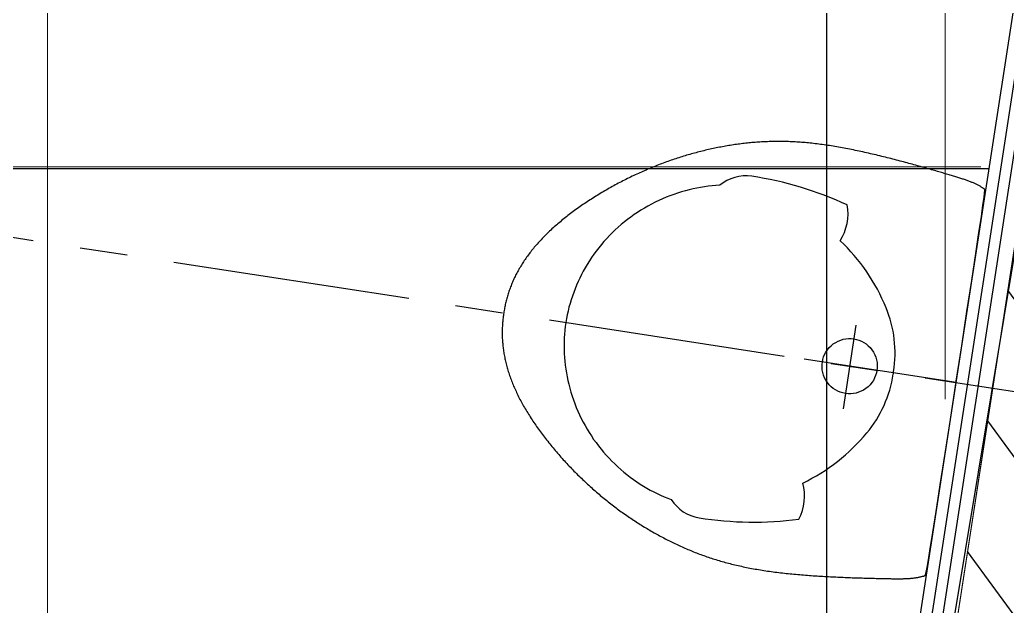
# Model space of a CAD drawing. Header units: millimetres. Extents: x 263321 to 2483465, y 33647 to 614421.
# Drawn here: x 2414509 to 2415169, y 399144 to 399536 of the extents above; entities that cross this region are included whole.
import ezdxf

# ---------------------------------------------------------------- set-up
doc = ezdxf.new("R2010")
doc.units = ezdxf.units.MM
doc.linetypes.add('CENTER', pattern=[50.8, 31.75, -6.35, 6.35, -6.35])
for name, color, linetype in [('A-PLAN-CL', 8, 'CENTER'), ('A-PLAN-HATCH2', 8, 'Continuous'), ('A-PLAN-PLASTER', 67, 'Continuous'), ('A-PLAN-SANITARY FIXTURES', 35, 'Continuous'), ('A-PLAN-TILE', 32, 'Continuous'), ('CEILING TOA', 250, 'Continuous'), ('TOA-FC-MODULAR', 7, 'Continuous')]:
    doc.layers.add(name, color=color, linetype=linetype)
for name, color, linetype, lineweight in [('A-PLAN-THIN', 251, 'Continuous', 15), ('TOA-FL-CPT-1', 8, 'Continuous', 5), ('TOA-FL-TILE-4', 8, 'Continuous', 5)]:
    doc.layers.add(name, color=color, linetype=linetype, lineweight=lineweight)

# ---------------------------------------------------------------- blocks, each defined once
blk = doc.blocks.new('A$C54621FCA')
at = {"layer": 'A-PLAN-SANITARY FIXTURES'}
for p, q in [((53.52, 283.8, 0), (54.71, 283.93, 0)), ((54.71, 283.93, 0), (55.92, 284.07, 0)), ((55.92, 284.07, 0), (57.13, 284.2, 0)), ((57.13, 284.2, 0), (58.35, 284.33, 0)), ((58.35, 284.33, 0), (59.58, 284.46, 0)), ((59.58, 284.46, 0), (60.81, 284.59, 0)), ((60.81, 284.59, 0), (62.05, 284.72, 0)), ((62.05, 284.72, 0), (63.3, 284.85, 0)), ((63.3, 284.85, 0), (64.55, 284.97, 0)), ((64.55, 284.97, 0), (65.81, 285.1, 0)), ((65.81, 285.1, 0), (67.07, 285.22, 0)), ((67.07, 285.22, 0), (68.34, 285.34, 0)), ((68.34, 285.34, 0), (69.61, 285.46, 0)), ((69.61, 285.46, 0), (70.89, 285.57, 0)), ((70.89, 285.57, 0), (72.16, 285.69, 0)), ((72.16, 285.69, 0), (73.45, 285.8, 0)), ((73.45, 285.8, 0), (74.73, 285.91, 0)), ((74.73, 285.91, 0), (76.02, 286.01, 0)), ((76.02, 286.01, 0), (77.31, 286.12, 0)), ((77.31, 286.12, 0), (78.6, 286.22, 0)), ((78.6, 286.22, 0), (79.89, 286.31, 0)), ((79.89, 286.31, 0), (81.18, 286.41, 0)), ((81.18, 286.41, 0), (82.47, 286.5, 0)), ((82.47, 286.5, 0), (83.76, 286.59, 0)), ((83.76, 286.59, 0), (85.05, 286.67, 0)), ((85.05, 286.67, 0), (86.34, 286.75, 0)), ((86.34, 286.75, 0), (87.63, 286.83, 0)), ((87.63, 286.83, 0), (88.92, 286.91, 0)), ((88.92, 286.91, 0), (90.2, 286.97, 0)), ((90.2, 286.97, 0), (91.49, 287.04, 0)), ((91.49, 287.04, 0), (92.77, 287.1, 0)), ((92.77, 287.1, 0), (94.04, 287.16, 0)), ((94.04, 287.16, 0), (95.31, 287.21, 0)), ((95.31, 287.21, 0), (96.58, 287.26, 0)), ((96.58, 287.26, 0), (97.85, 287.3, 0)), ((97.85, 287.3, 0), (99.11, 287.34, 0)), ((99.11, 287.34, 0), (100.36, 287.38, 0)), ((100.36, 287.38, 0), (101.61, 287.4, 0)), ((101.61, 287.4, 0), (102.86, 287.43, 0)), ((102.86, 287.43, 0), (104.09, 287.45, 0)), ((104.09, 287.45, 0), (105.33, 287.46, 0)), ((105.33, 287.46, 0), (106.55, 287.47, 0)), ((106.55, 287.47, 0), (107.77, 287.47, 0)), ((107.77, 287.47, 0), (108.98, 287.47, 0)), ((108.98, 287.47, 0), (110.19, 287.46, 0)), ((110.19, 287.46, 0), (111.39, 287.45, 0)), ((111.39, 287.45, 0), (112.59, 287.43, 0)), ((112.59, 287.43, 0), (113.77, 287.4, 0)), ((113.77, 287.4, 0), (114.95, 287.37, 0)), ((114.95, 287.37, 0), (116.13, 287.34, 0)), ((116.13, 287.34, 0), (117.3, 287.3, 0)), ((117.3, 287.3, 0), (118.46, 287.25, 0)), ((118.46, 287.25, 0), (119.62, 287.2, 0)), ((119.62, 287.2, 0), (120.77, 287.14, 0)), ((120.77, 287.14, 0), (121.91, 287.08, 0)), ((121.91, 287.08, 0), (123.05, 287.01, 0)), ((123.05, 287.01, 0), (124.19, 286.94, 0)), ((124.19, 286.94, 0), (125.32, 286.86, 0)), ((125.32, 286.86, 0), (126.44, 286.78, 0)), ((126.44, 286.78, 0), (127.56, 286.69, 0)), ((127.56, 286.69, 0), (128.67, 286.59, 0)), ((128.67, 286.59, 0), (129.78, 286.49, 0)), ((129.78, 286.49, 0), (130.88, 286.39, 0)), ((130.88, 286.39, 0), (131.98, 286.28, 0)), ((131.98, 286.28, 0), (133.07, 286.16, 0)), ((133.07, 286.16, 0), (134.16, 286.04, 0)), ((134.16, 286.04, 0), (135.25, 285.91, 0)), ((135.25, 285.91, 0), (136.33, 285.78, 0)), ((136.33, 285.78, 0), (137.41, 285.64, 0)), ((137.41, 285.64, 0), (138.48, 285.5, 0)), ((138.48, 285.5, 0), (139.55, 285.35, 0)), ((139.55, 285.35, 0), (140.61, 285.2, 0)), ((140.61, 285.2, 0), (141.67, 285.04, 0)), ((141.67, 285.04, 0), (142.73, 284.88, 0)), ((142.73, 284.88, 0), (143.79, 284.71, 0)), ((143.79, 284.71, 0), (144.84, 284.53, 0)), ((144.84, 284.53, 0), (145.88, 284.35, 0)), ((145.88, 284.35, 0), (146.93, 284.17, 0)), ((146.93, 284.17, 0), (147.97, 283.98, 0)), ((147.97, 283.98, 0), (149.01, 283.78, 0)), ((7.9, 277.15, 0), (8.4, 277.29, 0)), ((8.4, 277.29, 0), (8.91, 277.43, 0)), ((8.91, 277.43, 0), (9.42, 277.56, 0)), ((9.42, 277.56, 0), (9.94, 277.69, 0)), ((9.94, 277.69, 0), (10.48, 277.81, 0)), ((10.48, 277.81, 0), (11.02, 277.93, 0)), ((11.02, 277.93, 0), (11.56, 278.05, 0)), ((11.56, 278.05, 0), (12.12, 278.17, 0)), ((12.12, 278.17, 0), (12.69, 278.29, 0)), ((12.69, 278.29, 0), (13.27, 278.4, 0)), ((13.27, 278.4, 0), (13.86, 278.52, 0)), ((13.86, 278.52, 0), (14.46, 278.63, 0)), ((14.46, 278.63, 0), (15.07, 278.74, 0)), ((15.07, 278.74, 0), (15.69, 278.85, 0)), ((15.69, 278.85, 0), (16.33, 278.95, 0)), ((16.33, 278.95, 0), (16.97, 279.06, 0)), ((16.97, 279.06, 0), (17.63, 279.17, 0)), ((17.63, 279.17, 0), (18.3, 279.27, 0)), ((18.3, 279.27, 0), (18.99, 279.38, 0)), ((18.99, 279.38, 0), (19.68, 279.48, 0)), ((19.68, 279.48, 0), (20.4, 279.59, 0)), ((20.4, 279.59, 0), (21.12, 279.69, 0)), ((21.12, 279.69, 0), (21.86, 279.8, 0)), ((21.86, 279.8, 0), (22.62, 279.9, 0)), ((22.62, 279.9, 0), (23.39, 280.01, 0)), ((23.39, 280.01, 0), (24.17, 280.12, 0)), ((24.17, 280.12, 0), (24.97, 280.23, 0)), ((24.97, 280.23, 0), (25.79, 280.34, 0)), ((25.79, 280.34, 0), (26.62, 280.45, 0)), ((26.62, 280.45, 0), (27.47, 280.56, 0)), ((27.47, 280.56, 0), (28.33, 280.68, 0)), ((28.33, 280.68, 0), (29.22, 280.79, 0)), ((29.22, 280.79, 0), (30.11, 280.91, 0)), ((30.11, 280.91, 0), (31.03, 281.03, 0)), ((31.03, 281.03, 0), (31.96, 281.15, 0)), ((31.96, 281.15, 0), (32.91, 281.28, 0)), ((32.91, 281.28, 0), (33.87, 281.4, 0)), ((33.87, 281.4, 0), (34.85, 281.53, 0)), ((34.85, 281.53, 0), (35.84, 281.65, 0)), ((35.84, 281.65, 0), (36.85, 281.78, 0)), ((36.85, 281.78, 0), (37.87, 281.91, 0)), ((37.87, 281.91, 0), (38.91, 282.04, 0)), ((38.91, 282.04, 0), (39.96, 282.18, 0)), ((39.96, 282.18, 0), (41.03, 282.31, 0)), ((41.03, 282.31, 0), (42.1, 282.44, 0)), ((42.1, 282.44, 0), (43.19, 282.58, 0)), ((43.19, 282.58, 0), (44.3, 282.71, 0)), ((44.3, 282.71, 0), (45.41, 282.85, 0)), ((45.41, 282.85, 0), (46.54, 282.98, 0)), ((46.54, 282.98, 0), (47.67, 283.12, 0)), ((47.67, 283.12, 0), (48.82, 283.26, 0)), ((48.82, 283.26, 0), (49.98, 283.39, 0)), ((49.98, 283.39, 0), (51.15, 283.53, 0)), ((51.15, 283.53, 0), (52.33, 283.66, 0)), ((52.33, 283.66, 0), (53.52, 283.8, 0)), ((149.01, 283.78, 0), (150.04, 283.58, 0)), ((150.04, 283.58, 0), (151.07, 283.38, 0)), ((151.07, 283.38, 0), (152.1, 283.16, 0)), ((152.1, 283.16, 0), (153.13, 282.95, 0)), ((153.13, 282.95, 0), (154.16, 282.73, 0)), ((154.16, 282.73, 0), (155.18, 282.5, 0)), ((155.18, 282.5, 0), (156.2, 282.27, 0)), ((156.2, 282.27, 0), (157.22, 282.03, 0)), ((157.22, 282.03, 0), (158.23, 281.79, 0)), ((158.23, 281.79, 0), (159.25, 281.54, 0)), ((159.25, 281.54, 0), (160.26, 281.29, 0)), ((160.26, 281.29, 0), (161.27, 281.03, 0)), ((161.27, 281.03, 0), (162.28, 280.77, 0)), ((162.28, 280.77, 0), (163.29, 280.5, 0)), ((163.29, 280.5, 0), (164.29, 280.22, 0)), ((164.29, 280.22, 0), (165.3, 279.95, 0)), ((165.3, 279.95, 0), (166.3, 279.66, 0)), ((166.3, 279.66, 0), (167.31, 279.37, 0)), ((167.31, 279.37, 0), (168.31, 279.08, 0)), ((168.31, 279.08, 0), (169.31, 278.78, 0)), ((169.31, 278.78, 0), (170.31, 278.48, 0)), ((170.31, 278.48, 0), (171.31, 278.17, 0)), ((171.31, 278.17, 0), (172.31, 277.85, 0)), ((172.31, 277.85, 0), (173.31, 277.53, 0)), ((173.31, 277.53, 0), (174.31, 277.21, 0)), ((0.37, 268.86, 0), (0.5, 272.05, 0)), ((0.5, 272.05, 0), (0.66, 273.73, 0)), ((0.66, 273.73, 0), (0.85, 274.41, 0)), ((0.85, 274.41, 0), (1.09, 274.61, 0)), ((1.09, 274.61, 0), (1.36, 274.74, 0)), ((1.36, 274.74, 0), (1.68, 274.88, 0)), ((1.68, 274.88, 0), (2.03, 275.04, 0)), ((2.03, 275.04, 0), (2.41, 275.2, 0)), ((2.41, 275.2, 0), (2.82, 275.38, 0)), ((2.82, 275.38, 0), (3.24, 275.55, 0)), ((3.24, 275.55, 0), (3.68, 275.73, 0)), ((3.68, 275.73, 0), (4.13, 275.91, 0)), ((4.13, 275.91, 0), (4.58, 276.08, 0)), ((4.58, 276.08, 0), (5.04, 276.25, 0)), ((5.04, 276.25, 0), (5.5, 276.41, 0)), ((5.5, 276.41, 0), (5.97, 276.56, 0)), ((5.97, 276.56, 0), (6.44, 276.72, 0)), ((6.44, 276.72, 0), (6.92, 276.87, 0)), ((6.92, 276.87, 0), (7.41, 277.01, 0)), ((7.41, 277.01, 0), (7.9, 277.15, 0)), ((174.31, 277.21, 0), (175.3, 276.88, 0)), ((175.3, 276.88, 0), (176.3, 276.54, 0)), ((176.3, 276.54, 0), (177.3, 276.2, 0)), ((177.3, 276.2, 0), (178.3, 275.86, 0)), ((178.3, 275.86, 0), (179.29, 275.51, 0)), ((179.29, 275.51, 0), (180.29, 275.16, 0)), ((180.29, 275.16, 0), (181.29, 274.8, 0)), ((181.29, 274.8, 0), (182.28, 274.43, 0)), ((182.28, 274.43, 0), (183.28, 274.06, 0)), ((183.28, 274.06, 0), (184.27, 273.68, 0)), ((184.27, 273.68, 0), (185.27, 273.3, 0)), ((185.27, 273.3, 0), (186.26, 272.92, 0)), ((186.26, 272.92, 0), (187.26, 272.53, 0)), ((187.26, 272.53, 0), (188.25, 272.13, 0)), ((188.25, 272.13, 0), (189.25, 271.73, 0)), ((189.25, 271.73, 0), (190.24, 271.33, 0)), ((190.24, 271.33, 0), (191.23, 270.92, 0)), ((191.23, 270.92, 0), (192.22, 270.5, 0)), ((0.27, 263.67, 0), (0.37, 268.86, 0)), ((192.22, 270.5, 0), (193.21, 270.08, 0)), ((193.21, 270.08, 0), (194.2, 269.65, 0)), ((194.2, 269.65, 0), (195.19, 269.22, 0)), ((195.19, 269.22, 0), (196.18, 268.78, 0)), ((196.18, 268.78, 0), (197.17, 268.34, 0)), ((197.17, 268.34, 0), (198.16, 267.9, 0)), ((198.16, 267.9, 0), (199.15, 267.44, 0)), ((199.15, 267.44, 0), (200.14, 266.99, 0)), ((200.14, 266.99, 0), (201.12, 266.52, 0)), ((201.12, 266.52, 0), (202.11, 266.06, 0)), ((202.11, 266.06, 0), (203.09, 265.58, 0)), ((203.09, 265.58, 0), (204.08, 265.11, 0)), ((204.08, 265.11, 0), (205.06, 264.62, 0)), ((205.06, 264.62, 0), (206.04, 264.14, 0)), ((206.04, 264.14, 0), (207.02, 263.64, 0)), ((0.19, 255.96, 0), (0.27, 263.67, 0)), ((207.02, 263.64, 0), (208, 263.14, 0)), ((208, 263.14, 0), (208.98, 262.64, 0)), ((208.98, 262.64, 0), (209.96, 262.13, 0)), ((209.96, 262.13, 0), (210.94, 261.62, 0)), ((210.94, 261.62, 0), (211.91, 261.1, 0)), ((211.91, 261.1, 0), (212.89, 260.58, 0)), ((212.89, 260.58, 0), (213.86, 260.05, 0)), ((213.86, 260.05, 0), (214.84, 259.51, 0)), ((214.84, 259.51, 0), (215.81, 258.97, 0)), ((215.81, 258.97, 0), (216.78, 258.43, 0)), ((216.78, 258.43, 0), (217.75, 257.88, 0)), ((217.75, 257.88, 0), (218.72, 257.32, 0)), ((0.13, 245.22, 0), (0.19, 255.96, 0)), ((218.72, 257.32, 0), (219.69, 256.76, 0)), ((219.69, 256.76, 0), (220.66, 256.2, 0)), ((220.66, 256.2, 0), (221.62, 255.63, 0)), ((221.62, 255.63, 0), (222.59, 255.05, 0)), ((222.59, 255.05, 0), (223.55, 254.47, 0)), ((223.55, 254.47, 0), (224.51, 253.88, 0)), ((224.51, 253.88, 0), (225.47, 253.29, 0)), ((225.47, 253.29, 0), (226.43, 252.69, 0)), ((226.43, 252.69, 0), (227.39, 252.09, 0)), ((227.39, 252.09, 0), (228.34, 251.48, 0)), ((228.34, 251.48, 0), (229.3, 250.87, 0)), ((229.3, 250.87, 0), (230.25, 250.25, 0)), ((0.08, 230.95, 0), (0.13, 245.22, 0)), ((230.25, 250.25, 0), (231.2, 249.63, 0)), ((231.2, 249.63, 0), (232.15, 249, 0)), ((232.15, 249, 0), (233.1, 248.37, 0)), ((233.1, 248.37, 0), (234.05, 247.73, 0)), ((234.05, 247.73, 0), (235, 247.09, 0)), ((235, 247.09, 0), (235.94, 246.44, 0)), ((235.94, 246.44, 0), (236.88, 245.79, 0)), ((236.88, 245.79, 0), (237.82, 245.13, 0)), ((237.82, 245.13, 0), (238.76, 244.46, 0)), ((238.76, 244.46, 0), (239.7, 243.79, 0)), ((239.7, 243.79, 0), (240.64, 243.12, 0)), ((240.64, 243.12, 0), (241.57, 242.44, 0)), ((241.57, 242.44, 0), (242.5, 241.76, 0)), ((242.5, 241.76, 0), (243.43, 241.07, 0)), ((243.43, 241.07, 0), (244.35, 240.37, 0)), ((244.35, 240.37, 0), (245.27, 239.68, 0)), ((245.27, 239.68, 0), (246.19, 238.98, 0)), ((246.19, 238.98, 0), (247.11, 238.27, 0)), ((247.11, 238.27, 0), (248.02, 237.56, 0)), ((248.02, 237.56, 0), (248.94, 236.84, 0)), ((248.94, 236.84, 0), (249.84, 236.12, 0)), ((249.84, 236.12, 0), (250.75, 235.4, 0)), ((250.75, 235.4, 0), (251.65, 234.67, 0)), ((251.65, 234.67, 0), (252.54, 233.94, 0)), ((252.54, 233.94, 0), (253.44, 233.21, 0)), ((253.44, 233.21, 0), (254.33, 232.47, 0)), ((254.33, 232.47, 0), (255.21, 231.73, 0)), ((255.21, 231.73, 0), (256.09, 230.98, 0)), ((0.05, 212.89, 0), (0.08, 230.95, 0)), ((256.09, 230.98, 0), (256.97, 230.23, 0)), ((256.97, 230.23, 0), (257.84, 229.48, 0)), ((257.84, 229.48, 0), (258.71, 228.72, 0)), ((258.71, 228.72, 0), (259.57, 227.96, 0)), ((259.57, 227.96, 0), (260.43, 227.2, 0)), ((260.43, 227.2, 0), (261.28, 226.44, 0)), ((261.28, 226.44, 0), (262.13, 225.67, 0)), ((262.13, 225.67, 0), (262.97, 224.9, 0)), ((262.97, 224.9, 0), (263.81, 224.12, 0)), ((263.81, 224.12, 0), (264.64, 223.35, 0)), ((264.64, 223.35, 0), (265.47, 222.57, 0)), ((265.47, 222.57, 0), (266.29, 221.78, 0)), ((266.29, 221.78, 0), (267.1, 221, 0)), ((267.1, 221, 0), (267.91, 220.21, 0)), ((267.91, 220.21, 0), (268.71, 219.42, 0)), ((268.71, 219.42, 0), (269.51, 218.63, 0)), ((269.51, 218.63, 0), (270.3, 217.84, 0)), ((270.3, 217.84, 0), (271.08, 217.05, 0)), ((0.02, 191.8, 0), (0.05, 212.89, 0)), ((271.08, 217.05, 0), (271.86, 216.25, 0)), ((271.86, 216.25, 0), (272.63, 215.45, 0)), ((272.63, 215.45, 0), (273.39, 214.65, 0)), ((273.39, 214.65, 0), (274.15, 213.85, 0)), ((274.15, 213.85, 0), (274.89, 213.04, 0)), ((274.89, 213.04, 0), (275.63, 212.24, 0)), ((275.63, 212.24, 0), (276.37, 211.43, 0)), ((276.37, 211.43, 0), (277.09, 210.62, 0)), ((277.09, 210.62, 0), (277.81, 209.81, 0)), ((277.81, 209.81, 0), (278.52, 209, 0)), ((278.52, 209, 0), (279.23, 208.19, 0)), ((279.23, 208.19, 0), (279.92, 207.38, 0)), ((279.92, 207.38, 0), (280.61, 206.56, 0)), ((280.61, 206.56, 0), (281.28, 205.75, 0)), ((281.28, 205.75, 0), (281.95, 204.93, 0)), ((281.95, 204.93, 0), (282.61, 204.12, 0)), ((282.61, 204.12, 0), (283.27, 203.3, 0)), ((283.27, 203.3, 0), (283.91, 202.48, 0)), ((283.91, 202.48, 0), (284.54, 201.66, 0)), ((284.54, 201.66, 0), (285.17, 200.85, 0)), ((285.17, 200.85, 0), (285.78, 200.03, 0)), ((285.78, 200.03, 0), (286.39, 199.21, 0)), ((286.39, 199.21, 0), (286.99, 198.39, 0)), ((286.99, 198.39, 0), (287.58, 197.57, 0)), ((0.01, 168.69, 0), (0.02, 191.8, 0)), ((287.58, 197.57, 0), (288.15, 196.75, 0)), ((288.15, 196.75, 0), (288.72, 195.93, 0)), ((288.72, 195.93, 0), (289.28, 195.12, 0)), ((289.28, 195.12, 0), (289.83, 194.3, 0)), ((289.83, 194.3, 0), (290.37, 193.48, 0)), ((290.37, 193.48, 0), (290.9, 192.66, 0)), ((290.9, 192.66, 0), (291.42, 191.84, 0)), ((291.42, 191.84, 0), (291.93, 191.02, 0)), ((291.93, 191.02, 0), (292.43, 190.21, 0)), ((292.43, 190.21, 0), (292.92, 189.39, 0)), ((292.92, 189.39, 0), (293.4, 188.57, 0)), ((293.4, 188.57, 0), (293.87, 187.75, 0)), ((293.87, 187.75, 0), (294.34, 186.94, 0)), ((294.34, 186.94, 0), (294.79, 186.12, 0)), ((294.79, 186.12, 0), (295.23, 185.3, 0)), ((295.23, 185.3, 0), (295.66, 184.49, 0)), ((295.66, 184.49, 0), (296.09, 183.67, 0)), ((296.09, 183.67, 0), (296.5, 182.85, 0)), ((296.5, 182.85, 0), (296.91, 182.04, 0)), ((296.91, 182.04, 0), (297.3, 181.22, 0)), ((297.3, 181.22, 0), (297.69, 180.4, 0)), ((297.69, 180.4, 0), (298.07, 179.59, 0)), ((298.07, 179.59, 0), (298.44, 178.77, 0)), ((298.44, 178.77, 0), (298.79, 177.96, 0)), ((298.79, 177.96, 0), (299.14, 177.14, 0)), ((299.14, 177.14, 0), (299.48, 176.32, 0)), ((299.48, 176.32, 0), (299.81, 175.51, 0)), ((299.81, 175.51, 0), (300.14, 174.69, 0)), ((300.14, 174.69, 0), (300.45, 173.88, 0)), ((300.45, 173.88, 0), (300.75, 173.06, 0)), ((300.75, 173.06, 0), (301.05, 172.25, 0)), ((301.05, 172.25, 0), (301.33, 171.43, 0)), ((0, 144.58, 0), (0.01, 168.69, 0)), ((71.98, 171.58, 0), (71.98, 114.81, 0)), ((301.33, 171.43, 0), (301.61, 170.62, 0)), ((301.61, 170.62, 0), (301.88, 169.8, 0)), ((301.88, 169.8, 0), (302.14, 168.99, 0)), ((302.14, 168.99, 0), (302.39, 168.17, 0)), ((302.39, 168.17, 0), (302.63, 167.36, 0)), ((302.63, 167.36, 0), (302.86, 166.55, 0)), ((302.86, 166.55, 0), (303.08, 165.73, 0)), ((303.08, 165.73, 0), (303.3, 164.92, 0)), ((303.3, 164.92, 0), (303.5, 164.1, 0)), ((303.5, 164.1, 0), (303.7, 163.29, 0)), ((303.7, 163.29, 0), (303.89, 162.47, 0)), ((303.89, 162.47, 0), (304.07, 161.66, 0)), ((304.07, 161.66, 0), (304.24, 160.85, 0)), ((304.24, 160.85, 0), (304.4, 160.03, 0)), ((304.4, 160.03, 0), (304.55, 159.22, 0)), ((304.55, 159.22, 0), (304.7, 158.4, 0)), ((304.7, 158.4, 0), (304.83, 157.59, 0)), ((304.83, 157.59, 0), (304.96, 156.78, 0)), ((304.96, 156.78, 0), (305.08, 155.96, 0)), ((305.08, 155.96, 0), (305.19, 155.15, 0)), ((305.19, 155.15, 0), (305.3, 154.34, 0)), ((305.3, 154.34, 0), (305.39, 153.52, 0)), ((305.39, 153.52, 0), (305.48, 152.71, 0)), ((305.48, 152.71, 0), (305.55, 151.9, 0)), ((305.55, 151.9, 0), (305.62, 151.08, 0)), ((305.62, 151.08, 0), (305.69, 150.27, 0)), ((305.69, 150.27, 0), (305.74, 149.46, 0)), ((305.74, 149.46, 0), (305.78, 148.64, 0)), ((305.78, 148.64, 0), (305.82, 147.83, 0)), ((305.82, 147.83, 0), (305.85, 147.02, 0)), ((305.85, 147.02, 0), (305.87, 146.2, 0)), ((305.87, 146.2, 0), (305.88, 145.39, 0)), ((305.88, 145.39, 0), (305.89, 144.58, 0)), ((0, 143.74, 0), (0, 144.58, 0)), ((0, 143.74, 0), (102.78, 143.74, 0)), ((0, 142.89, 0), (0, 143.74, 0)), ((0.01, 118.78, 0), (0, 142.89, 0)), ((305.78, 138.83, 0), (305.74, 138.01, 0)), ((305.82, 139.64, 0), (305.78, 138.83, 0)), ((305.85, 140.45, 0), (305.82, 139.64, 0)), ((305.87, 141.27, 0), (305.85, 140.45, 0)), ((305.88, 142.08, 0), (305.87, 141.27, 0)), ((305.89, 144.58, 0), (305.88, 143.76, 0)), ((305.88, 143.76, 0), (305.88, 143.74, 0)), ((305.88, 143.74, 0), (305.88, 143.71, 0)), ((305.88, 143.71, 0), (305.89, 142.89, 0)), ((305.89, 142.89, 0), (305.88, 142.08, 0)), ((305.19, 132.32, 0), (305.08, 131.51, 0)), ((305.3, 133.13, 0), (305.19, 132.32, 0)), ((305.39, 133.95, 0), (305.3, 133.13, 0)), ((305.48, 134.76, 0), (305.39, 133.95, 0)), ((305.55, 135.57, 0), (305.48, 134.76, 0)), ((305.62, 136.39, 0), (305.55, 135.57, 0)), ((305.69, 137.2, 0), (305.62, 136.39, 0)), ((305.74, 138.01, 0), (305.69, 137.2, 0)), ((304.07, 125.81, 0), (303.89, 125, 0)), ((304.24, 126.62, 0), (304.07, 125.81, 0)), ((304.4, 127.44, 0), (304.24, 126.62, 0)), ((304.55, 128.25, 0), (304.4, 127.44, 0)), ((304.7, 129.07, 0), (304.55, 128.25, 0)), ((304.83, 129.88, 0), (304.7, 129.07, 0)), ((304.96, 130.69, 0), (304.83, 129.88, 0)), ((305.08, 131.51, 0), (304.96, 130.69, 0)), ((302.39, 119.3, 0), (302.14, 118.48, 0)), ((302.63, 120.11, 0), (302.39, 119.3, 0)), ((302.86, 120.93, 0), (302.63, 120.11, 0)), ((303.08, 121.74, 0), (302.86, 120.93, 0)), ((303.3, 122.55, 0), (303.08, 121.74, 0)), ((303.5, 123.37, 0), (303.3, 122.55, 0)), ((303.7, 124.18, 0), (303.5, 123.37, 0)), ((303.89, 125, 0), (303.7, 124.18, 0)), ((0.02, 95.67, 0), (0.01, 118.78, 0)), ((300.14, 112.78, 0), (299.81, 111.96, 0)), ((300.45, 113.59, 0), (300.14, 112.78, 0)), ((300.75, 114.41, 0), (300.45, 113.59, 0)), ((301.05, 115.22, 0), (300.75, 114.41, 0)), ((301.33, 116.04, 0), (301.05, 115.22, 0)), ((301.61, 116.85, 0), (301.33, 116.04, 0)), ((301.88, 117.67, 0), (301.61, 116.85, 0)), ((302.14, 118.48, 0), (301.88, 117.67, 0)), ((297.3, 106.25, 0), (296.91, 105.43, 0)), ((297.69, 107.07, 0), (297.3, 106.25, 0)), ((298.07, 107.88, 0), (297.69, 107.07, 0)), ((298.44, 108.7, 0), (298.07, 107.88, 0)), ((298.79, 109.51, 0), (298.44, 108.7, 0)), ((299.14, 110.33, 0), (298.79, 109.51, 0)), ((299.48, 111.15, 0), (299.14, 110.33, 0)), ((299.81, 111.96, 0), (299.48, 111.15, 0)), ((293.87, 99.72, 0), (293.4, 98.9, 0)), ((294.34, 100.53, 0), (293.87, 99.72, 0)), ((294.79, 101.35, 0), (294.34, 100.53, 0)), ((295.23, 102.17, 0), (294.79, 101.35, 0)), ((295.66, 102.98, 0), (295.23, 102.17, 0)), ((296.09, 103.8, 0), (295.66, 102.98, 0)), ((296.5, 104.62, 0), (296.09, 103.8, 0)), ((296.91, 105.43, 0), (296.5, 104.62, 0)), ((0.05, 74.58, 0), (0.02, 95.67, 0)), ((289.83, 93.17, 0), (289.28, 92.35, 0)), ((290.37, 93.99, 0), (289.83, 93.17, 0)), ((290.9, 94.81, 0), (290.37, 93.99, 0)), ((291.42, 95.63, 0), (290.9, 94.81, 0)), ((291.93, 96.45, 0), (291.42, 95.63, 0)), ((292.43, 97.26, 0), (291.93, 96.45, 0)), ((292.92, 98.08, 0), (292.43, 97.26, 0)), ((293.4, 98.9, 0), (292.92, 98.08, 0)), ((285.17, 86.62, 0), (284.54, 85.81, 0)), ((285.78, 87.44, 0), (285.17, 86.62, 0)), ((286.39, 88.26, 0), (285.78, 87.44, 0)), ((286.99, 89.08, 0), (286.39, 88.26, 0)), ((287.58, 89.9, 0), (286.99, 89.08, 0)), ((288.15, 90.72, 0), (287.58, 89.9, 0)), ((288.72, 91.54, 0), (288.15, 90.72, 0)), ((289.28, 92.35, 0), (288.72, 91.54, 0)), ((279.23, 79.28, 0), (278.52, 78.47, 0)), ((279.92, 80.1, 0), (279.23, 79.28, 0)), ((280.61, 80.91, 0), (279.92, 80.1, 0)), ((281.28, 81.72, 0), (280.61, 80.91, 0)), ((281.95, 82.54, 0), (281.28, 81.72, 0)), ((282.61, 83.36, 0), (281.95, 82.54, 0)), ((283.27, 84.17, 0), (282.61, 83.36, 0)), ((283.91, 84.99, 0), (283.27, 84.17, 0)), ((284.54, 85.81, 0), (283.91, 84.99, 0)), ((0.08, 56.52, 0), (0.05, 74.58, 0)), ((273.39, 72.82, 0), (272.63, 72.02, 0)), ((274.15, 73.62, 0), (273.39, 72.82, 0)), ((274.89, 74.43, 0), (274.15, 73.62, 0)), ((275.63, 75.23, 0), (274.89, 74.43, 0)), ((276.37, 76.04, 0), (275.63, 75.23, 0)), ((277.09, 76.85, 0), (276.37, 76.04, 0)), ((277.81, 77.66, 0), (277.09, 76.85, 0)), ((278.52, 78.47, 0), (277.81, 77.66, 0)), ((267.1, 66.47, 0), (266.29, 65.69, 0)), ((267.91, 67.26, 0), (267.1, 66.47, 0)), ((268.71, 68.05, 0), (267.91, 67.26, 0)), ((269.51, 68.84, 0), (268.71, 68.05, 0)), ((270.3, 69.63, 0), (269.51, 68.84, 0)), ((271.08, 70.43, 0), (270.3, 69.63, 0)), ((271.86, 71.22, 0), (271.08, 70.43, 0)), ((272.63, 72.02, 0), (271.86, 71.22, 0)), ((259.57, 59.51, 0), (258.71, 58.75, 0)), ((260.43, 60.27, 0), (259.57, 59.51, 0)), ((261.28, 61.03, 0), (260.43, 60.27, 0)), ((262.13, 61.8, 0), (261.28, 61.03, 0)), ((262.97, 62.57, 0), (262.13, 61.8, 0)), ((263.81, 63.35, 0), (262.97, 62.57, 0)), ((264.64, 64.12, 0), (263.81, 63.35, 0)), ((265.47, 64.9, 0), (264.64, 64.12, 0)), ((266.29, 65.69, 0), (265.47, 64.9, 0)), ((0.13, 42.25, 0), (0.08, 56.52, 0)), ((252.54, 53.53, 0), (251.65, 52.8, 0)), ((253.44, 54.26, 0), (252.54, 53.53, 0)), ((254.33, 55, 0), (253.44, 54.26, 0)), ((255.21, 55.74, 0), (254.33, 55, 0)), ((256.09, 56.49, 0), (255.21, 55.74, 0)), ((256.97, 57.24, 0), (256.09, 56.49, 0)), ((257.84, 57.99, 0), (256.97, 57.24, 0)), ((258.71, 58.75, 0), (257.84, 57.99, 0)), ((243.43, 46.4, 0), (242.5, 45.71, 0)), ((244.35, 47.1, 0), (243.43, 46.4, 0)), ((245.27, 47.79, 0), (244.35, 47.1, 0)), ((246.19, 48.5, 0), (245.27, 47.79, 0)), ((247.11, 49.2, 0), (246.19, 48.5, 0)), ((248.02, 49.91, 0), (247.11, 49.2, 0)), ((248.94, 50.63, 0), (248.02, 49.91, 0)), ((249.84, 51.35, 0), (248.94, 50.63, 0)), ((250.75, 52.07, 0), (249.84, 51.35, 0)), ((251.65, 52.8, 0), (250.75, 52.07, 0)), ((0.19, 31.51, 0), (0.13, 42.25, 0)), ((234.05, 39.74, 0), (233.1, 39.1, 0)), ((235, 40.38, 0), (234.05, 39.74, 0)), ((235.94, 41.03, 0), (235, 40.38, 0)), ((236.88, 41.69, 0), (235.94, 41.03, 0)), ((237.82, 42.34, 0), (236.88, 41.69, 0)), ((238.76, 43.01, 0), (237.82, 42.34, 0)), ((239.7, 43.68, 0), (238.76, 43.01, 0)), ((240.64, 44.35, 0), (239.7, 43.68, 0)), ((241.57, 45.03, 0), (240.64, 44.35, 0)), ((242.5, 45.71, 0), (241.57, 45.03, 0)), ((224.51, 33.59, 0), (223.55, 33, 0)), ((225.47, 34.18, 0), (224.51, 33.59, 0)), ((226.43, 34.78, 0), (225.47, 34.18, 0)), ((227.39, 35.38, 0), (226.43, 34.78, 0)), ((228.34, 35.99, 0), (227.39, 35.38, 0)), ((229.3, 36.6, 0), (228.34, 35.99, 0)), ((230.25, 37.22, 0), (229.3, 36.6, 0)), ((231.2, 37.84, 0), (230.25, 37.22, 0)), ((232.15, 38.47, 0), (231.2, 37.84, 0)), ((233.1, 39.1, 0), (232.15, 38.47, 0)), ((0.27, 23.8, 0), (0.19, 31.51, 0)), ((212.89, 26.89, 0), (211.91, 26.37, 0)), ((213.86, 27.42, 0), (212.89, 26.89, 0)), ((214.84, 27.96, 0), (213.86, 27.42, 0)), ((215.81, 28.5, 0), (214.84, 27.96, 0)), ((216.78, 29.04, 0), (215.81, 28.5, 0)), ((217.75, 29.59, 0), (216.78, 29.04, 0)), ((218.72, 30.15, 0), (217.75, 29.59, 0)), ((219.69, 30.71, 0), (218.72, 30.15, 0)), ((220.66, 31.27, 0), (219.69, 30.71, 0)), ((221.62, 31.84, 0), (220.66, 31.27, 0)), ((222.59, 32.42, 0), (221.62, 31.84, 0)), ((223.55, 33, 0), (222.59, 32.42, 0)), ((0.37, 18.61, 0), (0.27, 23.8, 0)), ((199.15, 20.03, 0), (198.16, 19.58, 0)), ((200.14, 20.48, 0), (199.15, 20.03, 0)), ((201.12, 20.95, 0), (200.14, 20.48, 0)), ((202.11, 21.41, 0), (201.12, 20.95, 0)), ((203.09, 21.89, 0), (202.11, 21.41, 0)), ((204.08, 22.36, 0), (203.09, 21.89, 0)), ((205.06, 22.85, 0), (204.08, 22.36, 0)), ((206.04, 23.33, 0), (205.06, 22.85, 0)), ((207.02, 23.83, 0), (206.04, 23.33, 0)), ((208, 24.33, 0), (207.02, 23.83, 0)), ((208.98, 24.83, 0), (208, 24.33, 0)), ((209.96, 25.34, 0), (208.98, 24.83, 0)), ((210.94, 25.85, 0), (209.96, 25.34, 0)), ((211.91, 26.37, 0), (210.94, 25.85, 0)), ((0.5, 15.42, 0), (0.37, 18.61, 0)), ((0.66, 13.74, 0), (0.5, 15.42, 0)), ((0.85, 13.06, 0), (0.66, 13.74, 0)), ((183.28, 13.41, 0), (182.28, 13.04, 0)), ((184.27, 13.79, 0), (183.28, 13.41, 0)), ((185.27, 14.17, 0), (184.27, 13.79, 0)), ((186.26, 14.55, 0), (185.27, 14.17, 0)), ((187.26, 14.94, 0), (186.26, 14.55, 0)), ((188.25, 15.34, 0), (187.26, 14.94, 0)), ((189.25, 15.74, 0), (188.25, 15.34, 0)), ((190.24, 16.14, 0), (189.25, 15.74, 0)), ((191.23, 16.56, 0), (190.24, 16.14, 0)), ((192.22, 16.97, 0), (191.23, 16.56, 0)), ((193.21, 17.39, 0), (192.22, 16.97, 0)), ((194.2, 17.82, 0), (193.21, 17.39, 0)), ((195.19, 18.25, 0), (194.2, 17.82, 0)), ((196.18, 18.69, 0), (195.19, 18.25, 0)), ((197.17, 19.13, 0), (196.18, 18.69, 0)), ((198.16, 19.58, 0), (197.17, 19.13, 0)), ((1.09, 12.86, 0), (0.85, 13.06, 0)), ((1.36, 12.73, 0), (1.09, 12.86, 0)), ((1.68, 12.59, 0), (1.36, 12.73, 0)), ((2.03, 12.43, 0), (1.68, 12.59, 0)), ((2.41, 12.27, 0), (2.03, 12.43, 0)), ((2.82, 12.09, 0), (2.41, 12.27, 0)), ((3.24, 11.92, 0), (2.82, 12.09, 0)), ((3.68, 11.74, 0), (3.24, 11.92, 0)), ((4.13, 11.56, 0), (3.68, 11.74, 0)), ((4.58, 11.39, 0), (4.13, 11.56, 0)), ((5.04, 11.23, 0), (4.58, 11.39, 0)), ((5.5, 11.06, 0), (5.04, 11.23, 0)), ((5.97, 10.91, 0), (5.5, 11.06, 0)), ((6.44, 10.75, 0), (5.97, 10.91, 0)), ((6.92, 10.6, 0), (6.44, 10.75, 0)), ((7.41, 10.46, 0), (6.92, 10.6, 0)), ((7.9, 10.32, 0), (7.41, 10.46, 0)), ((8.4, 10.18, 0), (7.9, 10.32, 0)), ((8.91, 10.04, 0), (8.4, 10.18, 0)), ((9.42, 9.91, 0), (8.91, 10.04, 0)), ((9.94, 9.79, 0), (9.42, 9.91, 0)), ((10.48, 9.66, 0), (9.94, 9.79, 0)), ((11.02, 9.54, 0), (10.48, 9.66, 0)), ((11.56, 9.42, 0), (11.02, 9.54, 0)), ((12.12, 9.3, 0), (11.56, 9.42, 0)), ((12.69, 9.18, 0), (12.12, 9.3, 0)), ((13.27, 9.07, 0), (12.69, 9.18, 0)), ((13.86, 8.95, 0), (13.27, 9.07, 0)), ((14.46, 8.84, 0), (13.86, 8.95, 0)), ((15.07, 8.73, 0), (14.46, 8.84, 0)), ((15.69, 8.63, 0), (15.07, 8.73, 0)), ((16.33, 8.52, 0), (15.69, 8.63, 0)), ((16.97, 8.41, 0), (16.33, 8.52, 0)), ((17.63, 8.31, 0), (16.97, 8.41, 0)), ((18.3, 8.2, 0), (17.63, 8.31, 0)), ((18.99, 8.09, 0), (18.3, 8.2, 0)), ((19.68, 7.99, 0), (18.99, 8.09, 0)), ((20.4, 7.88, 0), (19.68, 7.99, 0)), ((21.12, 7.78, 0), (20.4, 7.88, 0)), ((21.86, 7.67, 0), (21.12, 7.78, 0)), ((22.62, 7.57, 0), (21.86, 7.67, 0)), ((23.39, 7.46, 0), (22.62, 7.57, 0)), ((24.17, 7.35, 0), (23.39, 7.46, 0)), ((24.97, 7.24, 0), (24.17, 7.35, 0)), ((25.79, 7.13, 0), (24.97, 7.24, 0)), ((26.62, 7.02, 0), (25.79, 7.13, 0)), ((27.47, 6.91, 0), (26.62, 7.02, 0)), ((28.33, 6.79, 0), (27.47, 6.91, 0)), ((29.22, 6.68, 0), (28.33, 6.79, 0)), ((30.11, 6.56, 0), (29.22, 6.68, 0)), ((162.28, 6.71, 0), (161.27, 6.44, 0)), ((163.29, 6.97, 0), (162.28, 6.71, 0)), ((164.29, 7.25, 0), (163.29, 6.97, 0)), ((165.3, 7.53, 0), (164.29, 7.25, 0)), ((166.3, 7.81, 0), (165.3, 7.53, 0)), ((167.31, 8.1, 0), (166.3, 7.81, 0)), ((168.31, 8.39, 0), (167.31, 8.1, 0)), ((169.31, 8.69, 0), (168.31, 8.39, 0)), ((170.31, 8.99, 0), (169.31, 8.69, 0)), ((171.31, 9.3, 0), (170.31, 8.99, 0)), ((172.31, 9.62, 0), (171.31, 9.3, 0)), ((173.31, 9.94, 0), (172.31, 9.62, 0)), ((174.31, 10.26, 0), (173.31, 9.94, 0)), ((175.3, 10.59, 0), (174.31, 10.26, 0)), ((176.3, 10.93, 0), (175.3, 10.59, 0)), ((177.3, 11.27, 0), (176.3, 10.93, 0)), ((178.3, 11.61, 0), (177.3, 11.27, 0)), ((179.29, 11.96, 0), (178.3, 11.61, 0)), ((180.29, 12.32, 0), (179.29, 11.96, 0)), ((181.29, 12.68, 0), (180.29, 12.32, 0)), ((182.28, 13.04, 0), (181.29, 12.68, 0)), ((31.03, 6.44, 0), (30.11, 6.56, 0)), ((31.96, 6.32, 0), (31.03, 6.44, 0)), ((32.91, 6.19, 0), (31.96, 6.32, 0)), ((33.87, 6.07, 0), (32.91, 6.19, 0)), ((34.85, 5.94, 0), (33.87, 6.07, 0)), ((35.84, 5.82, 0), (34.85, 5.94, 0)), ((36.85, 5.69, 0), (35.84, 5.82, 0)), ((37.87, 5.56, 0), (36.85, 5.69, 0)), ((38.91, 5.43, 0), (37.87, 5.56, 0)), ((39.96, 5.29, 0), (38.91, 5.43, 0)), ((41.03, 5.16, 0), (39.96, 5.29, 0)), ((42.1, 5.03, 0), (41.03, 5.16, 0)), ((43.19, 4.89, 0), (42.1, 5.03, 0)), ((44.3, 4.76, 0), (43.19, 4.89, 0)), ((45.41, 4.62, 0), (44.3, 4.76, 0)), ((46.54, 4.49, 0), (45.41, 4.62, 0)), ((47.67, 4.35, 0), (46.54, 4.49, 0)), ((48.82, 4.21, 0), (47.67, 4.35, 0)), ((49.98, 4.08, 0), (48.82, 4.21, 0)), ((51.15, 3.94, 0), (49.98, 4.08, 0)), ((52.33, 3.81, 0), (51.15, 3.94, 0)), ((53.52, 3.67, 0), (52.33, 3.81, 0)), ((54.71, 3.54, 0), (53.52, 3.67, 0)), ((55.92, 3.4, 0), (54.71, 3.54, 0)), ((57.13, 3.27, 0), (55.92, 3.4, 0)), ((58.35, 3.14, 0), (57.13, 3.27, 0)), ((59.58, 3.01, 0), (58.35, 3.14, 0)), ((60.81, 2.88, 0), (59.58, 3.01, 0)), ((62.05, 2.75, 0), (60.81, 2.88, 0)), ((63.3, 2.62, 0), (62.05, 2.75, 0)), ((64.55, 2.5, 0), (63.3, 2.62, 0)), ((65.81, 2.37, 0), (64.55, 2.5, 0)), ((67.07, 2.25, 0), (65.81, 2.37, 0)), ((68.34, 2.13, 0), (67.07, 2.25, 0)), ((69.61, 2.01, 0), (68.34, 2.13, 0)), ((70.89, 1.9, 0), (69.61, 2.01, 0)), ((72.16, 1.78, 0), (70.89, 1.9, 0)), ((73.45, 1.67, 0), (72.16, 1.78, 0)), ((74.73, 1.56, 0), (73.45, 1.67, 0)), ((76.02, 1.46, 0), (74.73, 1.56, 0)), ((77.31, 1.35, 0), (76.02, 1.46, 0)), ((78.6, 1.25, 0), (77.31, 1.35, 0)), ((79.89, 1.16, 0), (78.6, 1.25, 0)), ((81.18, 1.06, 0), (79.89, 1.16, 0)), ((82.47, 0.97, 0), (81.18, 1.06, 0)), ((83.76, 0.88, 0), (82.47, 0.97, 0)), ((85.05, 0.8, 0), (83.76, 0.88, 0)), ((86.34, 0.72, 0), (85.05, 0.8, 0)), ((87.63, 0.64, 0), (86.34, 0.72, 0)), ((88.92, 0.57, 0), (87.63, 0.64, 0)), ((90.2, 0.5, 0), (88.92, 0.57, 0)), ((91.49, 0.43, 0), (90.2, 0.5, 0)), ((92.77, 0.37, 0), (91.49, 0.43, 0)), ((94.04, 0.31, 0), (92.77, 0.37, 0)), ((95.31, 0.26, 0), (94.04, 0.31, 0)), ((96.58, 0.21, 0), (95.31, 0.26, 0)), ((97.85, 0.17, 0), (96.58, 0.21, 0)), ((99.11, 0.13, 0), (97.85, 0.17, 0)), ((100.36, 0.1, 0), (99.11, 0.13, 0)), ((101.61, 0.07, 0), (100.36, 0.1, 0)), ((102.86, 0.04, 0), (101.61, 0.07, 0)), ((104.09, 0.02, 0), (102.86, 0.04, 0)), ((105.33, 0.01, 0), (104.09, 0.02, 0)), ((106.55, 0, 0), (105.33, 0.01, 0)), ((107.77, 0, 0), (106.55, 0, 0)), ((108.98, 0, 0), (107.77, 0, 0)), ((110.19, 0.01, 0), (108.98, 0, 0)), ((111.39, 0.02, 0), (110.19, 0.01, 0)), ((112.59, 0.04, 0), (111.39, 0.02, 0)), ((113.77, 0.07, 0), (112.59, 0.04, 0)), ((114.95, 0.1, 0), (113.77, 0.07, 0)), ((116.13, 0.13, 0), (114.95, 0.1, 0)), ((117.3, 0.17, 0), (116.13, 0.13, 0)), ((118.46, 0.22, 0), (117.3, 0.17, 0)), ((119.62, 0.27, 0), (118.46, 0.22, 0)), ((120.77, 0.33, 0), (119.62, 0.27, 0)), ((121.91, 0.39, 0), (120.77, 0.33, 0)), ((123.05, 0.46, 0), (121.91, 0.39, 0)), ((124.19, 0.53, 0), (123.05, 0.46, 0)), ((125.32, 0.61, 0), (124.19, 0.53, 0)), ((126.44, 0.69, 0), (125.32, 0.61, 0)), ((127.56, 0.78, 0), (126.44, 0.69, 0)), ((128.67, 0.88, 0), (127.56, 0.78, 0)), ((129.78, 0.98, 0), (128.67, 0.88, 0)), ((130.88, 1.08, 0), (129.78, 0.98, 0)), ((131.98, 1.19, 0), (130.88, 1.08, 0)), ((133.07, 1.31, 0), (131.98, 1.19, 0)), ((134.16, 1.43, 0), (133.07, 1.31, 0)), ((135.25, 1.56, 0), (134.16, 1.43, 0)), ((136.33, 1.69, 0), (135.25, 1.56, 0)), ((137.41, 1.83, 0), (136.33, 1.69, 0)), ((138.48, 1.97, 0), (137.41, 1.83, 0)), ((139.55, 2.12, 0), (138.48, 1.97, 0)), ((140.61, 2.27, 0), (139.55, 2.12, 0)), ((141.67, 2.43, 0), (140.61, 2.27, 0)), ((142.73, 2.59, 0), (141.67, 2.43, 0)), ((143.79, 2.76, 0), (142.73, 2.59, 0)), ((144.84, 2.94, 0), (143.79, 2.76, 0)), ((145.88, 3.12, 0), (144.84, 2.94, 0)), ((146.93, 3.3, 0), (145.88, 3.12, 0)), ((147.97, 3.49, 0), (146.93, 3.3, 0)), ((149.01, 3.69, 0), (147.97, 3.49, 0)), ((150.04, 3.89, 0), (149.01, 3.69, 0)), ((151.07, 4.1, 0), (150.04, 3.89, 0)), ((152.1, 4.31, 0), (151.07, 4.1, 0)), ((153.13, 4.52, 0), (152.1, 4.31, 0)), ((154.16, 4.74, 0), (153.13, 4.52, 0)), ((155.18, 4.97, 0), (154.16, 4.74, 0)), ((156.2, 5.2, 0), (155.18, 4.97, 0)), ((157.22, 5.44, 0), (156.2, 5.2, 0)), ((158.23, 5.68, 0), (157.22, 5.44, 0)), ((159.25, 5.93, 0), (158.23, 5.68, 0)), ((160.26, 6.18, 0), (159.25, 5.93, 0)), ((161.27, 6.44, 0), (160.26, 6.18, 0))]:
    blk.add_line(p, q, dxfattribs=at)
at = {"layer": 'A-PLAN-SANITARY FIXTURES', "extrusion": (0, 0, -1)}
for centre, major_axis, start_param, end_param in [((155.96, 19.55, 0), (-169.55, 169.55), 0.50678, 0.785398), ((155.5, 231.51, 0), (-19.67, -19.67), 2.373062, 3.195577), ((121.27, 239.16, 0), (-23.41, -23.41), 0.367298, 1.121678), ((152.96, 140.38, 0), (-79.3, -79.3), 2.564959, 2.748732), ((153.41, 141.48, 0), (-78.46, 78.46), 1.177936, 1.569119), ((164.04, 119.98, 0), (-90.86, 90.86), -0.245139, 0.181004), ((154.11, 142.18, 0), (-77.76, 77.76), 1.569119, 1.963307), ((123.04, 144.58, 0), (-57.06, 57.06), -0.785398, -0.245139), ((155.2, 142.63, 0), (-76.93, -76.93), 3.534104, 3.916805), ((123.04, 144.58, 0), (-57.06, -57.06), 0.774983, 0.785398), ((123.04, 142.89, 0), (-57.06, 57.06), -0.785398, -0.774983), ((123.04, 142.89, 0), (-57.06, 57.06), -1.325657, -0.785398), ((155.2, 144.84, 0), (-76.93, 76.93), 2.36638, 2.749082), ((164.04, 167.49, 0), (-90.86, -90.86), 6.102181, 6.528324), ((154.11, 145.29, 0), (-77.76, -77.76), 4.319878, 4.714067), ((153.41, 145.99, 0), (-78.46, -78.46), 4.714067, 5.10525), ((121.27, 48.31, 0), (-23.41, 23.41), -1.121678, -0.367298), ((152.96, 147.09, 0), (-79.3, -79.3), 5.10525, 5.289023), ((155.96, 267.92, 0), (-169.55, -169.55), 5.497787, 5.776405), ((155.5, 55.96, 0), (-19.67, 19.67), 3.087608, 3.910123)]:
    blk.add_ellipse(centre, major_axis=major_axis, ratio=1, start_param=start_param, end_param=end_param, dxfattribs=at)
blk.add_ellipse((71.98, 143.74, 0), major_axis=(-13.06, -13.06), ratio=1, dxfattribs=at)
blk = doc.blocks.new('Rest room-2.0')
at = {"layer": 'A-PLAN-HATCH2'}
h = blk.add_hatch(dxfattribs=at)
h.set_pattern_fill('ANSI31', color=256, scale=500, angle=261.24321, style=0)
h.set_pattern_definition([(306.243209, (617163.19, -129546.95), (50.407168, 36.9508784), [])])
h.paths.add_polyline_path([(7047.36, -5685.31), (7879.42, -283.61), (7978.25, -298.84), (7148.54, -5685.31)])
at = {"layer": 'A-PLAN-CL', "linetype": 'CENTER', "ltscale": 5}
blk.add_line((6426.6, -2741.08), (7900.5, -2968.12), dxfattribs=at)
at = {"layer": 'A-PLAN-PLASTER', "elevation": 0}
blk.add_lwpolyline([(7275.01, -200.63), (7868.01, -291.97), (7038.79, -5675.31), (5918.62, -5675.31)], dxfattribs=at)
at = {"layer": 'A-PLAN-THIN'}
blk.add_line((7879.42, -283.61), (7049.71, -5670.09), dxfattribs=at)
blk.add_lwpolyline([(7047.36, -5685.31), (7879.42, -283.61), (7978.25, -298.84), (7148.54, -5685.31)], close=True, dxfattribs=at)
at = {"layer": 'A-PLAN-TILE', "elevation": 0}
blk.add_lwpolyline([(7859.76, -299.57), (7851.85, -298.35), (7026.64, -5655.6), (7034.55, -5656.82)], close=True, dxfattribs=at)
at = {"layer": 'A-PLAN-SANITARY FIXTURES', "xscale": -1, "rotation": 351.2432816985323}
blk.add_blockref('A$C54621FCA', (7429.58, -3041.01, 0), dxfattribs=at)
blk = doc.blocks.new('CHOREE')
blk.add_blockref('Rest room-2.0', (8768.57, -2039.87))
blk = doc.blocks.new('BIG CHOORE')
blk.add_blockref('CHOREE', (-2407.99, -1909.01))

msp = doc.modelspace()

# ---------------------------------------------------------------- hatches: boundary and pattern name
at = {"layer": 'TOA-FC-MODULAR'}
h = msp.add_hatch(dxfattribs=at)
h.set_pattern_fill('_USER', color=252, scale=600, angle=270, double=1, pattern_type=0)
h.set_pattern_definition([(270, (2411447.9, 407836.14), (600, -1e-13), []), (0, (2411447.9, 407836.14), (0, 600), [])])
edge = h.paths.add_edge_path()
edge.add_line((2411531.796, 407837.052), (2411531.796, 406742.052))
edge.add_line((2411531.796, 406742.052), (2412646.796, 406742.053))
edge.add_arc((2412646.796, 406732.053), 10, -0.000041, 90.000041, ccw=False)
edge.add_line((2412656.796, 406732.053), (2412656.796, 403697.052))
edge.add_line((2412656.796, 403697.052), (2413296.796, 403697.052))
edge.add_arc((2413296.796, 403687.052), 10, -0.26121, 90, ccw=False)
edge.add_line((2413306.796, 403687.006), (2413298.796, 403430.072))
edge.add_line((2413298.796, 403430.072), (2413143.81, 403431.646))
edge.add_line((2413143.81, 403431.646), (2413143.804, 403546.603))
edge.add_line((2413143.804, 403546.603), (2411806.793, 403547.052))
edge.add_line((2411806.793, 403547.052), (2411806.793, 401694.671))
edge.add_line((2411806.793, 401694.671), (2413143.804, 401694.501))
edge.add_line((2413143.804, 401694.501), (2413143.804, 402829.052))
edge.add_line((2413143.804, 402829.052), (2413306.798, 402829.052))
edge.add_line((2413306.798, 402829.052), (2413306.798, 401530.604))
edge.add_line((2413306.798, 401530.604), (2411806.793, 401530.604))
edge.add_line((2411806.793, 401530.604), (2411798.793, 396532.052))
edge.add_line((2411798.793, 396532.052), (2414708.442, 396534.953))
edge.add_line((2414708.442, 396534.953), (2415534.008, 401887.777))
edge.add_line((2415534.008, 401887.777), (2414950.886, 401977.599))
edge.add_arc((2414952.408, 401987.483), 10, 170.850099, 261.243209, ccw=False)
edge.add_line((2414942.535, 401989.073), (2414962.326, 402117.558))
edge.add_arc((2414971.966, 402116.073), 9.753, 79.79276, 171.243209, ccw=False)
edge.add_line((2414973.694, 402125.672), (2415640.864, 402023.156))
edge.add_line((2415640.864, 402023.156), (2416533.333, 407817.052))
edge.add_line((2416533.333, 407817.052), (2413956.796, 407817.052))
edge.add_line((2413956.796, 407817.052), (2413956.796, 406702.052))
edge.add_arc((2413946.796, 406702.052), 10, 270, 360, ccw=False)
edge.add_line((2413946.796, 406692.052), (2413816.795, 406692.052))
edge.add_arc((2413816.795, 406702.051), 10, 179.997187, 270, ccw=False)
edge.add_line((2413806.796, 406702.052), (2413806.796, 407832.052))
edge.add_line((2413806.796, 407832.052), (2411531.796, 407837.052))
at = {"layer": 'TOA-FL-CPT-1', "true_color": 0xc7c8ca}
h = msp.add_hatch(dxfattribs=at)
h.set_pattern_fill('AR-PARQ1', color=9, scale=3)
h.set_pattern_definition([(90, (90021.1, 24147), (-914.4, 914.4), [914.4, -914.4]), (90, (90173.5, 24147), (-914.4, 914.4), [914.4, -914.4]), (90, (90325.9, 24147), (-914.4, 914.4), [914.4, -914.4]), (90, (90478.3, 24147), (-914.4, 914.4), [914.4, -914.4]), (90, (90630.7, 24147), (-914.4, 914.4), [914.4, -914.4]), (90, (90783.1, 24147), (-914.4, 914.4), [914.4, -914.4]), (90, (90935.5, 24147), (-914.4, 914.4), [914.4, -914.4]), (0, (90021.1, 25061.4), (914.4, -914.4), [914.4, -914.4]), (0, (90021.1, 25213.8), (914.4, -914.4), [914.4, -914.4]), (0, (90021.1, 25366.2), (914.4, -914.4), [914.4, -914.4]), (0, (90021.1, 25518.6), (914.4, -914.4), [914.4, -914.4]), (0, (90021.1, 25671), (914.4, -914.4), [914.4, -914.4]), (0, (90021.1, 25823.4), (914.4, -914.4), [914.4, -914.4]), (0, (90021.1, 25975.8), (914.4, -914.4), [914.4, -914.4])])
edge = h.paths.add_edge_path()
edge.add_arc((2396128.727, -119195.432), 546828.493, 90.92532943, 95.29958843)
edge.add_line((2345621.769, 425295.567), (2345621.769, 409482.052))
edge.add_line((2345621.769, 409482.052), (2347129.201, 409481.857))
edge.add_arc((2347102.083, 408732.348), 750, 0, 87.9279, ccw=False)
edge.add_line((2347852.083, 408732.348), (2347852.23, 389991.103))
edge.add_line((2347852.23, 389991.103), (2342396.706, 389991.103))
edge.add_line((2342396.706, 389991.103), (2342397.172, 380682.159))
edge.add_line((2342397.172, 380682.159), (2351396.796, 380682.159))
edge.add_line((2351396.796, 380682.159), (2351396.796, 379682.052))
edge.add_line((2351396.796, 379682.052), (2350496.796, 379682.052))
edge.add_line((2350496.796, 379682.052), (2350496.796, 377891.004))
edge.add_arc((2372893.597, 61240.666), 317441.417, 85.95303216, 94.04581501, ccw=False)
edge.add_line((2395296.77, 377890.553), (2395296.77, 379682.052))
edge.add_line((2395296.77, 379682.052), (2394396.796, 379682.052))
edge.add_line((2394396.796, 379682.052), (2394396.796, 380682.052))
edge.add_line((2394396.796, 380682.052), (2405177.531, 380682.052))
edge.add_line((2405177.531, 380682.052), (2405177.531, 389182.052))
edge.add_line((2405177.531, 389182.052), (2406496.796, 389182.052))
edge.add_line((2406496.796, 389182.052), (2406496.796, 383082.052))
edge.add_line((2406496.796, 383082.052), (2408136.796, 383082.052))
edge.add_line((2408136.796, 383082.052), (2408136.796, 389182.052))
edge.add_line((2408136.796, 389182.052), (2413779.159, 389181.861))
edge.add_line((2413779.159, 389181.861), (2414010.251, 390682.052))
edge.add_line((2414010.251, 390682.052), (2405396.796, 390682.052))
edge.add_line((2405396.796, 390682.052), (2405396.796, 411581.926))
edge.add_line((2405396.796, 411581.926), (2403146.796, 411581.926))
edge.add_arc((2403146.796, 411881.926), 300, 180, 270, ccw=False)
edge.add_line((2402846.796, 411881.926), (2402846.796, 413382.052))
edge.add_arc((2403146.796, 413382.052), 300, 90, 180, ccw=False)
edge.add_line((2403146.796, 413682.052), (2417553.202, 413682.052))
edge.add_line((2417553.202, 413682.052), (2417799.7, 415282.257))
edge.add_line((2417799.7, 415282.257), (2411837.001, 415281.729))
edge.add_line((2411837.001, 415281.729), (2411837.001, 417657.174))
edge.add_line((2411837.001, 417657.174), (2416421.528, 417657.174))
edge.add_line((2416421.528, 417657.174), (2416421.528, 418657.174))
edge.add_line((2416421.528, 418657.174), (2411836.796, 418657.174))
edge.add_line((2411836.796, 418657.174), (2411836.796, 421262.052))
edge.add_line((2411836.796, 421262.052), (2410296.796, 421262.052))
edge.add_line((2410296.796, 421262.052), (2410296.796, 415281.575))
edge.add_line((2410296.796, 415281.575), (2402846.796, 415281.575))
edge.add_line((2402846.796, 415281.575), (2402846.796, 424532.052))
edge.add_line((2402846.796, 424532.052), (2402846.796, 424581.286))
edge.add_line((2402846.796, 424581.286), (2395396.796, 424582.052))
edge.add_line((2395396.796, 424582.052), (2395396.796, 423682.052))
edge.add_line((2395396.796, 423682.052), (2394396.796, 423682.052))
edge.add_line((2394396.796, 423682.052), (2394396.796, 424581.86))
edge.add_line((2394396.796, 424581.86), (2387296.514, 424582.052))
edge.add_line((2387296.514, 424582.052), (2387297.806, 427561.749))
h.paths.add_polyline_path([(2357571.796, 409582.052), (2403896.373, 409582.052), (2403899.547, 394952.31), (2375096.795, 394783.782), (2375096.795, 396862.052), (2373596.796, 396864.771), (2373596.796, 394782.052), (2369971.795, 394800.838), (2370046.875, 396862.052), (2368385.069, 396703.686), (2368471.796, 394819.625), (2357571.796, 394782.052)], flags=16)
h.paths.add_polyline_path([(2363596.796, 414832.306), (2384296.459, 414782.218), (2384296.434, 411581.926), (2384538.462, 411581.927), (2384538.462, 409582.052), (2378653.494, 409582.052), (2378650.056, 411581.898), (2363596.796, 411631.98)], flags=16)
h.paths.add_polyline_path([(2392707.043, 411682.849), (2384396.821, 411683.632), (2384396.821, 414782.218), (2392707.043, 414781.434)], flags=16)
h.paths.add_polyline_path([(2400346.796, 422010.357), (2401546.802, 422010.357), (2401546.802, 416210.358), (2400346.796, 416210.358)], flags=16)
h.paths.add_polyline_path([(2349453.189, 392877.837), (2349451.159, 392879.273), (2349451.159, 390061.804), (2349453.189, 390060.368)], flags=16)
h.paths.add_polyline_path([(2379396.791, 389980.182), (2384396.796, 389980.182), (2384396.796, 392980.182), (2379396.791, 392980.182)], flags=16)
at = {"layer": 'TOA-FL-TILE-4'}
h = msp.add_hatch(dxfattribs=at)
h.set_pattern_fill('_USER', color=253, scale=600, angle=90, pattern_type=0)
h.set_pattern_definition([(90, (2411526.8, 407837.05), (-600, 4e-14), [])])
edge = h.paths.add_edge_path()
edge.add_line((2411526.83, 407837.052), (2411526.83, 406742.052))
edge.add_line((2411526.83, 406742.052), (2412641.83, 406742.053))
edge.add_arc((2412641.83, 406732.053), 10, -0.000041, 90.000041, ccw=False)
edge.add_line((2412651.83, 406732.053), (2412651.83, 403697.052))
edge.add_line((2412651.83, 403697.052), (2413291.83, 403697.052))
edge.add_arc((2413291.83, 403687.052), 10, -0.26121, 90, ccw=False)
edge.add_line((2413301.83, 403687.006), (2413293.83, 403430.073))
edge.add_line((2413293.83, 403430.073), (2413138.845, 403431.646))
edge.add_line((2413138.845, 403431.646), (2413138.839, 403546.603))
edge.add_line((2413138.839, 403546.603), (2411801.828, 403547.052))
edge.add_line((2411801.828, 403547.052), (2411801.828, 401694.671))
edge.add_line((2411801.828, 401694.671), (2413138.839, 401694.501))
edge.add_line((2413138.839, 401694.501), (2413138.839, 402829.052))
edge.add_line((2413138.839, 402829.052), (2413301.833, 402829.052))
edge.add_line((2413301.833, 402829.052), (2413301.833, 401530.604))
edge.add_line((2413301.833, 401530.604), (2411801.828, 401530.604))
edge.add_line((2411801.828, 401530.604), (2411793.828, 396532.052))
edge.add_line((2411793.828, 396532.052), (2414703.476, 396534.953))
edge.add_line((2414703.476, 396534.953), (2415529.043, 401887.777))
edge.add_line((2415529.043, 401887.777), (2414945.92, 401977.599))
edge.add_arc((2414947.442, 401987.483), 10, 170.850099, 261.243209, ccw=False)
edge.add_line((2414937.569, 401989.073), (2414957.361, 402117.558))
edge.add_arc((2414967, 402116.073), 9.753, 79.79276, 171.243209, ccw=False)
edge.add_line((2414968.729, 402125.672), (2415635.898, 402023.156))
edge.add_line((2415635.898, 402023.156), (2416528.367, 407817.052))
edge.add_line((2416528.367, 407817.052), (2413951.83, 407817.052))
edge.add_line((2413951.83, 407817.052), (2413951.83, 406702.052))
edge.add_arc((2413941.83, 406702.052), 10, 270, 360, ccw=False)
edge.add_line((2413941.83, 406692.052), (2413811.829, 406692.052))
edge.add_arc((2413811.829, 406702.051), 10, 179.997187, 270, ccw=False)
edge.add_line((2413801.83, 406702.052), (2413801.83, 407832.052))
edge.add_line((2413801.83, 407832.052), (2411526.83, 407837.052))
h = msp.add_hatch(dxfattribs=at)
h.set_pattern_fill('_USER', color=253, scale=1200, pattern_type=0)
h.set_pattern_definition([(0, (2411526.8, 407837), (0, 1200), [])])
edge = h.paths.add_edge_path()
edge.add_line((2411526.83, 407837.052), (2411526.83, 406742.052))
edge.add_line((2411526.83, 406742.052), (2412641.83, 406742.053))
edge.add_arc((2412641.83, 406732.053), 10, -0.000041, 90.000041, ccw=False)
edge.add_line((2412651.83, 406732.053), (2412651.83, 403697.052))
edge.add_line((2412651.83, 403697.052), (2413291.83, 403697.052))
edge.add_arc((2413291.83, 403687.052), 10, -0.26121, 90, ccw=False)
edge.add_line((2413301.83, 403687.006), (2413293.83, 403430.073))
edge.add_line((2413293.83, 403430.073), (2413138.845, 403431.646))
edge.add_line((2413138.845, 403431.646), (2413138.839, 403546.603))
edge.add_line((2413138.839, 403546.603), (2411801.828, 403547.052))
edge.add_line((2411801.828, 403547.052), (2411801.828, 401694.671))
edge.add_line((2411801.828, 401694.671), (2413138.839, 401694.501))
edge.add_line((2413138.839, 401694.501), (2413138.839, 402829.052))
edge.add_line((2413138.839, 402829.052), (2413301.833, 402829.052))
edge.add_line((2413301.833, 402829.052), (2413301.833, 401530.604))
edge.add_line((2413301.833, 401530.604), (2411801.828, 401530.604))
edge.add_line((2411801.828, 401530.604), (2411793.828, 396532.052))
edge.add_line((2411793.828, 396532.052), (2414703.476, 396534.953))
edge.add_line((2414703.476, 396534.953), (2415529.043, 401887.777))
edge.add_line((2415529.043, 401887.777), (2414945.92, 401977.599))
edge.add_arc((2414947.442, 401987.483), 10, 170.850099, 261.243209, ccw=False)
edge.add_line((2414937.569, 401989.073), (2414957.361, 402117.558))
edge.add_arc((2414967, 402116.073), 9.753, 79.79276, 171.243209, ccw=False)
edge.add_line((2414968.729, 402125.672), (2415635.898, 402023.156))
edge.add_line((2415635.898, 402023.156), (2416528.367, 407817.052))
edge.add_line((2416528.367, 407817.052), (2413951.83, 407817.052))
edge.add_line((2413951.83, 407817.052), (2413951.83, 406702.052))
edge.add_arc((2413941.83, 406702.052), 10, 270, 360, ccw=False)
edge.add_line((2413941.83, 406692.052), (2413811.829, 406692.052))
edge.add_arc((2413811.829, 406702.051), 10, 179.997187, 270, ccw=False)
edge.add_line((2413801.83, 406702.052), (2413801.83, 407832.052))
edge.add_line((2413801.83, 407832.052), (2411526.83, 407837.052))

# ---------------------------------------------------------------- linework, layer by layer
at = {"layer": 'CEILING TOA', "elevation": 0}
msp.add_lwpolyline([(2411524.315, 407857.052), (2413831.796, 407857.052), (2413806.796, 406702.052), (2413956.796, 406695.288), (2413948.796, 407847.052), (2416579.923, 407856.769), (2414702.389, 396540.184), (2411664.796, 396540.052), (2411631.796, 403565.052), (2413306.796, 403565.052), (2413306.796, 403697.052), (2412631.796, 403677.764), (2412653.867, 406739.124), (2411531.796, 406727.052)], close=True, dxfattribs=at)

# ---------------------------------------------------------------- block references
msp.add_blockref('BIG CHOORE', (2401322.534, 406141.239))

doc.saveas('drawing.dxf')
